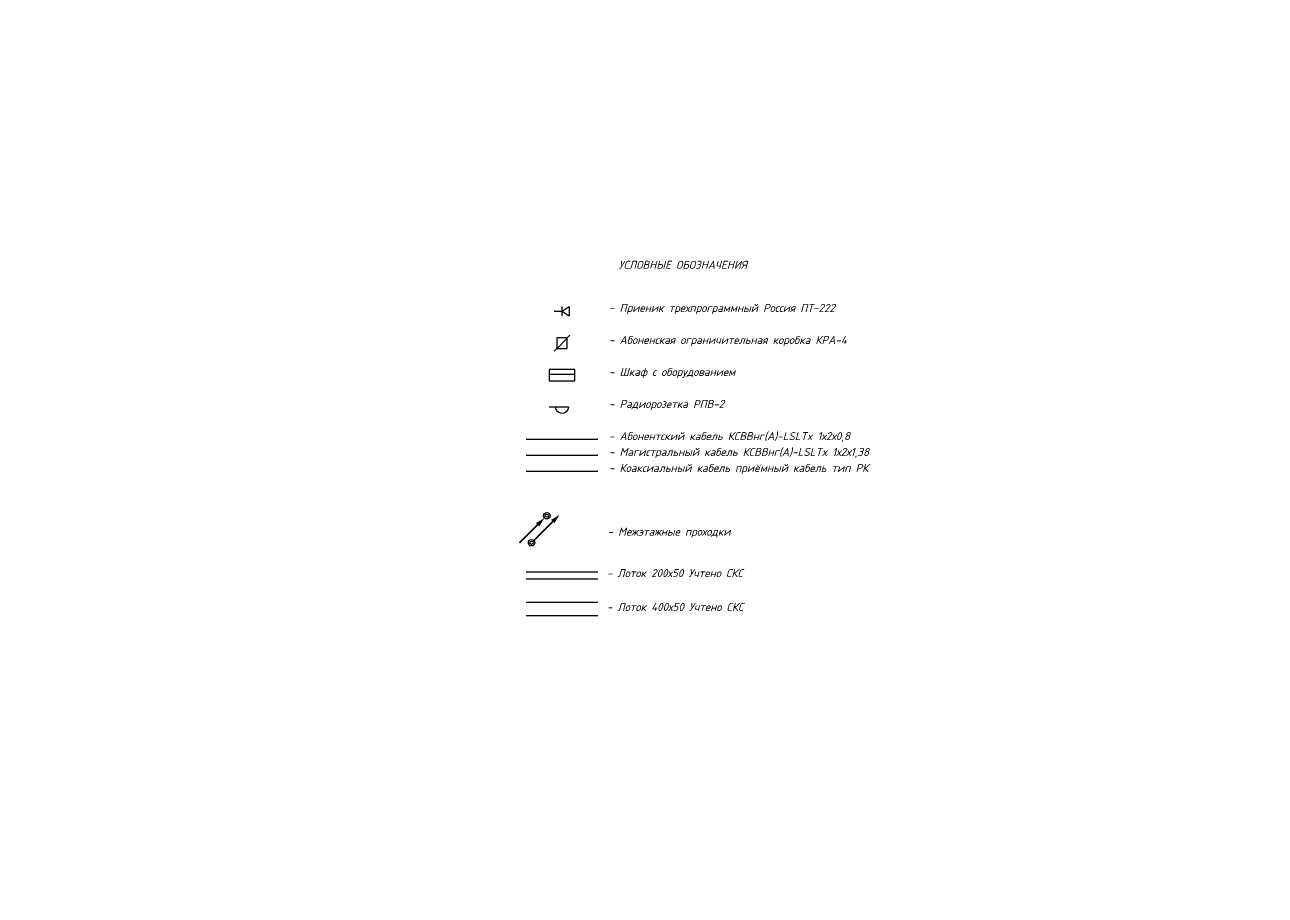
# Model space of a CAD drawing. Header units: millimetres. Extents: x 6978 to 1314263, y -121816 to 20667.
# Drawn here: x 48090 to 86835, y -120968 to -93774 of the extents above; entities that cross this region are included whole.
import ezdxf

# ---------------------------------------------------------------- set-up
doc = ezdxf.new("R2010")
doc.units = ezdxf.units.MM
doc.set_wipeout_variables(frame=1)
doc.layers.get('Defpoints').update_dxf_attribs({"lineweight": 50, "true_color": 0xbeff1a})
for name, color, linetype, lineweight in [('Радио', 5, 'Continuous', 30), ('РФ_Розетка', 6, 'Continuous', 30), ('СС_Схема', 7, 'Continuous', 30), ('Текст Радио', 7, 'Continuous', 20)]:
    doc.layers.add(name, color=color, linetype=linetype, lineweight=lineweight)
doc.styles.add('ISOCPEUR', font='isocpeui.ttf', dxfattribs={"height": 2.5})

# ---------------------------------------------------------------- blocks, each defined once
blk = doc.blocks.new('*U280')
at = {"color": 0}
blk.add_lwpolyline([(-0.71, -0.71, 0, 1.5, 0), (-2.83, -2.83, 2, 2, 0)], format="xyseb", dxfattribs=at)
at = {"color": 0, "const_width": 0.5}
blk.add_lwpolyline([(-8.5, -8.5), (-2.83, -2.83)], dxfattribs=at)
at = {"color": 0}
for radius in [1, 0.5]:
    blk.add_circle((0, 0), radius, dxfattribs=at)
blk = doc.blocks.new('*U279')
at = {"color": 0}
blk.add_lwpolyline([(8.71, 8.71, 0, 1.5, 0), (6.59, 6.59, 2, 2, 0)], format="xyseb", dxfattribs=at)
at = {"color": 0, "const_width": 0.5}
blk.add_lwpolyline([(0.71, 0.71), (6.59, 6.59)], dxfattribs=at)
at = {"color": 0}
for radius in [1, 0.5]:
    blk.add_circle((0, 0), radius, dxfattribs=at)
blk = doc.blocks.new('Радио розетка')
at = {"layer": 'РФ_Розетка'}
blk.add_line((0, 0), (594, 0), dxfattribs=at)
blk.add_ellipse((398, 12), major_axis=(139, 139), ratio=1, start_param=5.436911, end_param=8.700256, dxfattribs=at)
blk = doc.blocks.new('*U284')
at = {"color": 0, "lineweight": 30}
blk.add_lwpolyline([(800, 0), (800, 350), (0, 350), (0, 0)], close=True, dxfattribs=at)
blk.add_lwpolyline([(800, 200), (0, 200)], dxfattribs=at)
blk = doc.blocks.new('A$Cc576eae1')
at = {"lineweight": 30}
blk.add_wipeout([(-164, 164), (164, 164), (164, -164), (-164, -164)], dxfattribs=at)
at = {"layer": 'Радио'}
for points in [[(245, 245), (-245, -245)], [(-164, -164), (164, -164), (164, 164), (-164, 164), (-164, -164)]]:
    blk.add_lwpolyline(points, dxfattribs=at)
blk = doc.blocks.new('Приемник')
at = {"layer": 'СС_Схема'}
for p, q in [((0, 0), (4.84, 0)), ((4.84, -2.95), (4.84, 2.95)), ((4.84, 0), (9.33, 2.95)), ((4.84, 0), (9.33, -2.95)), ((9.33, 2.95), (9.33, -2.95))]:
    blk.add_line(p, q, dxfattribs=at)

msp = doc.modelspace()

# ---------------------------------------------------------------- linework, layer by layer
at = {"layer": 'Defpoints'}
msp.add_ray((132281.7, 0), (0, -1), dxfattribs=at)

# ---------------------------------------------------------------- wipeouts: each hides what was drawn before it
msp.add_wipeout([(48089.7, -93773.8), (48089.7, -120967.6), (86835.3, -120967.6), (86835.3, -93773.8)]).dxf.layer = 'Текст Радио'

# ---------------------------------------------------------------- next in the draw order: linework, layer by layer
at = {"layer": 'СС_Схема', "color": 3}
msp.add_line((63752.5, -106720.7), (65991.3, -106720.7), dxfattribs=at)
at = {"layer": 'СС_Схема', "color": 1}
msp.add_line((63752.5, -107220.7), (65991.3, -107220.7), dxfattribs=at)
at = {"layer": 'СС_Схема', "color": 4}
msp.add_line((63752.5, -107720.7), (65991.3, -107720.7), dxfattribs=at)
at = {"layer": 'СС_Схема', "color": 67, "true_color": 0x727430}
for p, q in [((65991.3, -110880.3), (63752.5, -110880.3)), ((63752.5, -111080.3), (65991.3, -111080.3)), ((65991.3, -111826.5), (63752.5, -111826.5)), ((63752.5, -112226.5), (65991.3, -112226.5))]:
    msp.add_line(p, q, dxfattribs=at)

# ---------------------------------------------------------------- next in the draw order: block references
at = {"layer": 'СС_Схема', "xscale": 50, "yscale": 50, "zscale": 50}
msp.add_blockref('Приемник', (64629.8, -102720.7), dxfattribs=at)
at = {"layer": 'СС_Схема'}
msp.add_blockref('A$Cc576eae1', (64871.9, -103720.7), dxfattribs=at)
at = {"layer": 'СС_Схема', "color": 5, "lineweight": 30}
msp.add_blockref('*U284', (64471.9, -104895.7), dxfattribs=at)
at = {"layer": 'СС_Схема', "xscale": -1, "rotation": 180}
msp.add_blockref('Радио розетка', (64473.5, -105708.8), dxfattribs=at)
at = {"layer": 'СС_Схема', "color": 67, "true_color": 0x727430, "xscale": 100, "yscale": 100, "zscale": 100}
for name, p in [('*U280', (64393.1, -109111.7)), ('*U279', (63919, -109955.7))]:
    msp.add_blockref(name, p, dxfattribs=at)

# ---------------------------------------------------------------- next in the draw order: texts
at = {"layer": 'СС_Схема', "ltscale": 100, "char_height": 250, "style": 'ISOCPEUR'}
for s, width, insert, attachment_point in [('\\pxql;УСЛОВНЫЕ ОБОЗНАЧЕНИЯ', 10881.414, (72080.8, -101273), 5), ('\\pxql;- Приеник трехпрограммный Россия ПТ-222', 11139.526, (71907.5, -102654.2), 5), ('\\pxql;- Абоненская ограничительная коробка КРА-4', 11139.526, (71907.5, -103654.2), 5), ('\\pxql;- Шкаф с оборудованием', 11139.526, (71907.5, -104654.2), 5), ('\\pxql;- Радиорозетка РПВ-2', 11139.526, (71907.5, -105654.2), 5), ('\\pxql;- Абонентский кабель КСВВнг(А)-LSLTx 1х2х0,8', 11139.526, (71907.5, -106654.2), 5), ('\\pxql;- Магистральный кабель КСВВнг(А)-LSLTx 1х2х1,38', 11139.526, (71907.5, -107154.2), 5), ('\\pxql;- Коаксиальный кабель приёмный кабель тип РК', 11139.526, (71907.5, -107654.2), 5), ('\\pxql;- Межэтажные проходки', 7258.592, (69923, -109643.6), 5), ('- {\\C7;Лоток 200х50 Учтено СКС\\P\\pxql;} ', 6367.606, (66271.2, -111113.3), 4), ('- {\\C7;Лоток 400х50 Учтено СКС\\P\\pxql;} ', 6367.606, (66271.2, -112171.9), 4)]:
    msp.add_mtext_dynamic_manual_height_columns(s, width=width, gutter_width=12.5, heights=[0], dxfattribs=dict(at, insert=insert, attachment_point=attachment_point))

doc.saveas('drawing.dxf')
